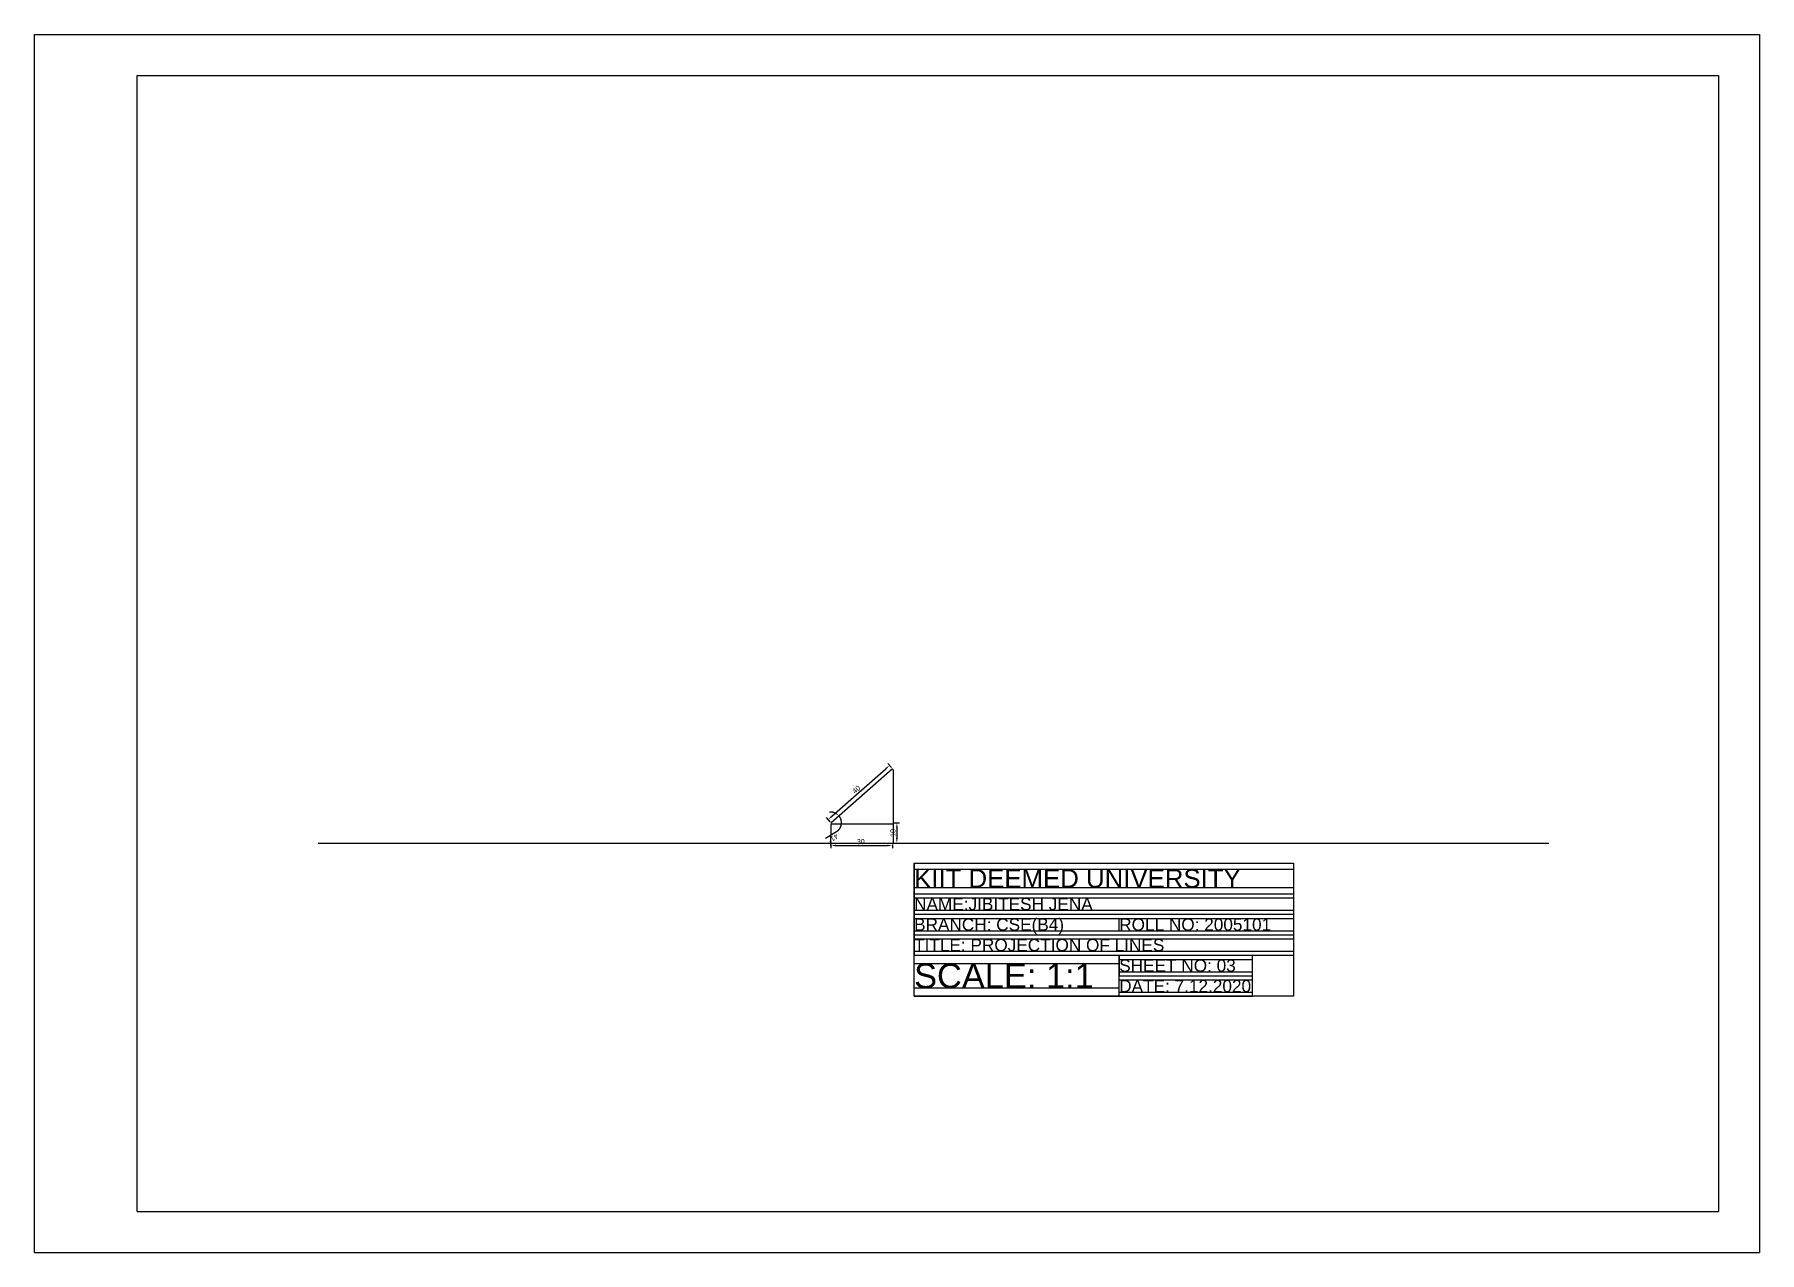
# Model space of a CAD drawing. Header units: inches. Extents: x 3 to 844, y 3 to 597.
import ezdxf

# ---------------------------------------------------------------- set-up
doc = ezdxf.new("R2010")
doc.units = ezdxf.units.IN
doc.header["$MEASUREMENT"] = 0
doc.linetypes.add('DASHED2', pattern=[9.525, 6.35, -3.175])
doc.styles.get("Standard").update_dxf_attribs({"font": 'arial.ttf'})
doc.dimstyles.new('ISO-25', dxfattribs={"dimtxt": 2.5, "dimasz": 2.5, "dimexe": 1.25, "dimexo": 0.625, "dimtad": 1, "dimtxsty": 'Standard', "dimcen": 2.5, "dimadec": 0, "dimazin": 0, "dimtfac": 1, "dimtmove": 0, "dimatfit": 3, "dimfxl": 1, "dimarcsym": 0})

# ---------------------------------------------------------------- blocks, each defined once
blk = doc.blocks.new('*D1')
at = {"color": 0, "lineweight": -2, "transparency": 16777216}
for p, q in [((391.47, 215.53), (417.72, 238.68)), ((420.53, 239.27), (418.77, 241.27)), ((390.53, 212.81), (388.77, 214.81))]:
    blk.add_line(p, q, dxfattribs=at)
at = {"color": 0, "transparency": 16777216}
for points in [[(417.44, 238.99), (417.99, 238.37), (419.59, 240.33)], [(391.19, 215.84), (391.75, 215.21), (389.6, 213.87)]]:
    blk.add_solid(points, dxfattribs=at)
at = {"layer": 'Defpoints', "color": 0, "transparency": 16777216}
for p in [(419.59, 240.33), (420.94, 238.81), (390.94, 212.35)]:
    blk.add_point(p, dxfattribs=at)
at = {"color": 0, "transparency": 16777216, "insert": (403.34, 228.53), "char_height": 2.5, "attachment_point": 5, "rotation": 41.4134}
blk.add_mtext('40', dxfattribs=at)
blk = doc.blocks.new('*D2')
at = {"color": 0, "linetype": 'DASHED2', "lineweight": -2, "transparency": 16777216}
blk.add_line((393.68, 207.97), (388.37, 204.66), dxfattribs=at)
for start, end in [(69.46302, 97.51264), (302.01645, 0), (0, 41.4134), (303.90076, 331.95038)]:
    blk.add_arc((390.94, 212.35), 5.16, start, end, dxfattribs=at)
at = {"color": 0, "linetype": 'DASHED2', "transparency": 16777216}
for points in [[(392.99, 217.52), (392.52, 216.83), (394.81, 215.76)], [(395.09, 210.02), (395.9, 209.82), (396.1, 212.35)]]:
    blk.add_solid(points, dxfattribs=at)
at = {"layer": 'Defpoints', "color": 0, "linetype": 'DASHED2', "transparency": 16777216}
for p in [(420.94, 238.81), (390.94, 212.35), (390.94, 212.35), (395.51, 214.74), (426.9, 212.35)]:
    blk.add_point(p, dxfattribs=at)
at = {"color": 0, "linetype": 'DASHED2', "transparency": 16777216, "insert": (392.02, 204.72), "char_height": 2.5, "attachment_point": 5, "rotation": 212.01645}
blk.add_mtext('41°', dxfattribs=at)
blk = doc.blocks.new('*D3')
at = {"color": 0, "linetype": 'DASHED2', "lineweight": -2, "transparency": 16777216}
for p, q in [((421.43, 212.35), (424.36, 212.35)), ((421.43, 202.35), (424.36, 202.35)), ((423.11, 209.85), (423.11, 204.85))]:
    blk.add_line(p, q, dxfattribs=at)
at = {"color": 0, "linetype": 'DASHED2', "transparency": 16777216}
for points in [[(422.69, 209.85), (423.52, 209.85), (423.11, 212.35)], [(422.69, 204.85), (423.52, 204.85), (423.11, 202.35)]]:
    blk.add_solid(points, dxfattribs=at)
at = {"layer": 'Defpoints', "color": 0, "linetype": 'DASHED2', "transparency": 16777216}
for p in [(420.81, 212.35), (420.81, 202.35), (423.11, 202.35)]:
    blk.add_point(p, dxfattribs=at)
at = {"color": 0, "linetype": 'DASHED2', "transparency": 16777216, "insert": (421.2, 207.35), "char_height": 2.5, "attachment_point": 5, "rotation": 90}
blk.add_mtext('10', dxfattribs=at)
blk = doc.blocks.new('*D4')
at = {"color": 0, "lineweight": -2, "transparency": 16777216}
for p, q in [((390.94, 201.72), (390.94, 199.96)), ((393.44, 201.21), (418.44, 201.21)), ((420.94, 201.72), (420.94, 199.96))]:
    blk.add_line(p, q, dxfattribs=at)
at = {"color": 0, "transparency": 16777216}
for points in [[(393.44, 201.63), (393.44, 200.8), (390.94, 201.21)], [(418.44, 201.63), (418.44, 200.8), (420.94, 201.21)]]:
    blk.add_solid(points, dxfattribs=at)
at = {"layer": 'Defpoints', "color": 0, "transparency": 16777216}
for p in [(390.94, 202.35), (420.94, 202.35), (420.94, 201.21)]:
    blk.add_point(p, dxfattribs=at)
at = {"color": 0, "transparency": 16777216, "insert": (405.5, 203.11), "char_height": 2.5, "attachment_point": 5}
blk.add_mtext('30', dxfattribs=at)

msp = doc.modelspace()

# ---------------------------------------------------------------- hatches: boundary and pattern name
h = msp.add_hatch()
h.set_pattern_fill('STEEL', color=6)
h.set_pattern_definition([(45, (2.6735, 2.7413), (-2.245064, 2.245064), []), (45, (2.6735, 4.3288), (-2.245064, 2.245064), [])])
edge = h.paths.add_edge_path()
edge.add_line((218.102, 152.335), (218.102, 278.117))

# ---------------------------------------------------------------- linework, layer by layer
for p, q in [((2.666, 2.744), (2.666, 596.744)), ((2.666, 596.744), (843.666, 596.744)), ((843.666, 596.744), (843.666, 2.744)), ((52.666, 22.744), (52.666, 576.744)), ((52.666, 576.744), (823.666, 576.744)), ((823.666, 576.744), (823.666, 22.744)), ((390.942, 212.346), (420.941, 238.805)), ((421.239, 238.359), (421.239, 202.32)), ((390.985, 211.483), (390.68, 201.099)), ((390.985, 211.788), (421.239, 211.788)), ((140.942, 202.346), (740.942, 202.346)), ((390.754, 202.346), (420.754, 202.346)), ((431.501, 127.681), (431.501, 192.681)), ((431.501, 192.681), (616.501, 192.681)), ((431.501, 192.681), (431.501, 177.681)), ((431.501, 189.681), (616.501, 189.681)), ((616.501, 192.681), (616.501, 127.681)), ((431.501, 180.681), (616.501, 180.681)), ((431.501, 177.681), (616.501, 177.681)), ((431.501, 177.681), (431.501, 167.681)), ((431.501, 175.681), (616.501, 175.681)), ((431.501, 169.681), (616.501, 169.681)), ((431.501, 167.681), (616.501, 167.681)), ((431.501, 167.681), (431.501, 157.681)), ((431.501, 165.681), (616.501, 165.681)), ((531.501, 159.681), (531.501, 165.681)), ((431.501, 159.681), (616.501, 159.681)), ((431.501, 159.681), (531.501, 159.681)), ((431.501, 157.681), (616.501, 157.681)), ((431.501, 157.681), (431.501, 147.681)), ((431.501, 155.681), (616.501, 155.681)), ((431.501, 149.681), (616.501, 149.681)), ((431.501, 147.681), (616.501, 147.681)), ((431.501, 143.681), (531.501, 143.681)), ((531.501, 127.681), (531.501, 147.681)), ((531.501, 147.681), (531.501, 137.681)), ((531.501, 145.681), (596.501, 145.681)), ((596.501, 127.681), (596.501, 147.681)), ((531.501, 139.681), (596.501, 139.681)), ((531.501, 137.681), (596.501, 137.681)), ((531.501, 135.681), (596.501, 135.681)), ((531.501, 131.681), (431.501, 131.681)), ((616.501, 127.681), (431.501, 127.681)), ((431.501, 127.681), (531.501, 127.681)), ((531.501, 129.681), (596.501, 129.681)), ((531.501, 127.681), (596.501, 127.681)), ((52.666, 22.744), (823.666, 22.744)), ((2.666, 2.744), (843.666, 2.744))]:
    msp.add_line(p, q)

# ---------------------------------------------------------------- texts
for s, height, p in [('KIIT DEEMED UNIVERSITY', 9, (431.501, 180.681)), ('NAME:JIBITESH JENA', 6, (431.501, 169.681)), ('BRANCH: CSE(B4)', 6, (431.501, 159.681)), ('ROLL NO: 2005101', 6, (531.501, 159.681)), ('TITLE: PROJECTION OF LINES', 6, (431.501, 149.681)), ('SCALE: 1:1', 12, (431.501, 131.681)), ('SHEET NO: 03', 6, (531.501, 139.681)), ('DATE: 7.12.2020', 6, (531.501, 129.681))]:
    msp.add_text(s, height=height).set_placement(p)

# ---------------------------------------------------------------- dimensions: what is measured, and where the dimension line sits
at = {"linetype": 'DASHED2'}
dim = msp.add_angular_dim_2l(base=(395.513, 214.736), line1=((390.942, 212.346), (426.897, 212.346)), line2=((390.942, 212.346), (420.941, 238.805)), dimstyle='ISO-25', dxfattribs=at)
dim.commit()
dim.dimension.update_dxf_attribs({"geometry": '*D2', "text_midpoint": (392.022, 204.72)})
dim = msp.add_aligned_dim(p1=(390.942, 212.346), p2=(420.941, 238.805), distance=2.037, dimstyle='ISO-25')
dim.commit()
dim.dimension.update_dxf_attribs({"geometry": '*D1', "text_midpoint": (403.337, 228.529)})
dim = msp.add_linear_dim(base=(423.105, 202.346), p1=(420.806, 212.346), p2=(420.806, 202.346), angle=90, dimstyle='ISO-25', dxfattribs=at)
dim.commit()
dim.dimension.update_dxf_attribs({"geometry": '*D3', "text_midpoint": (421.204, 207.346)})
dim = msp.add_linear_dim(base=(420.942, 201.213), p1=(390.942, 202.346), p2=(420.942, 202.346), dimstyle='ISO-25')
dim.commit()
dim.dimension.update_dxf_attribs({"geometry": '*D4', "text_midpoint": (405.504, 201.213), "dimtype": 160})

doc.saveas('drawing.dxf')
